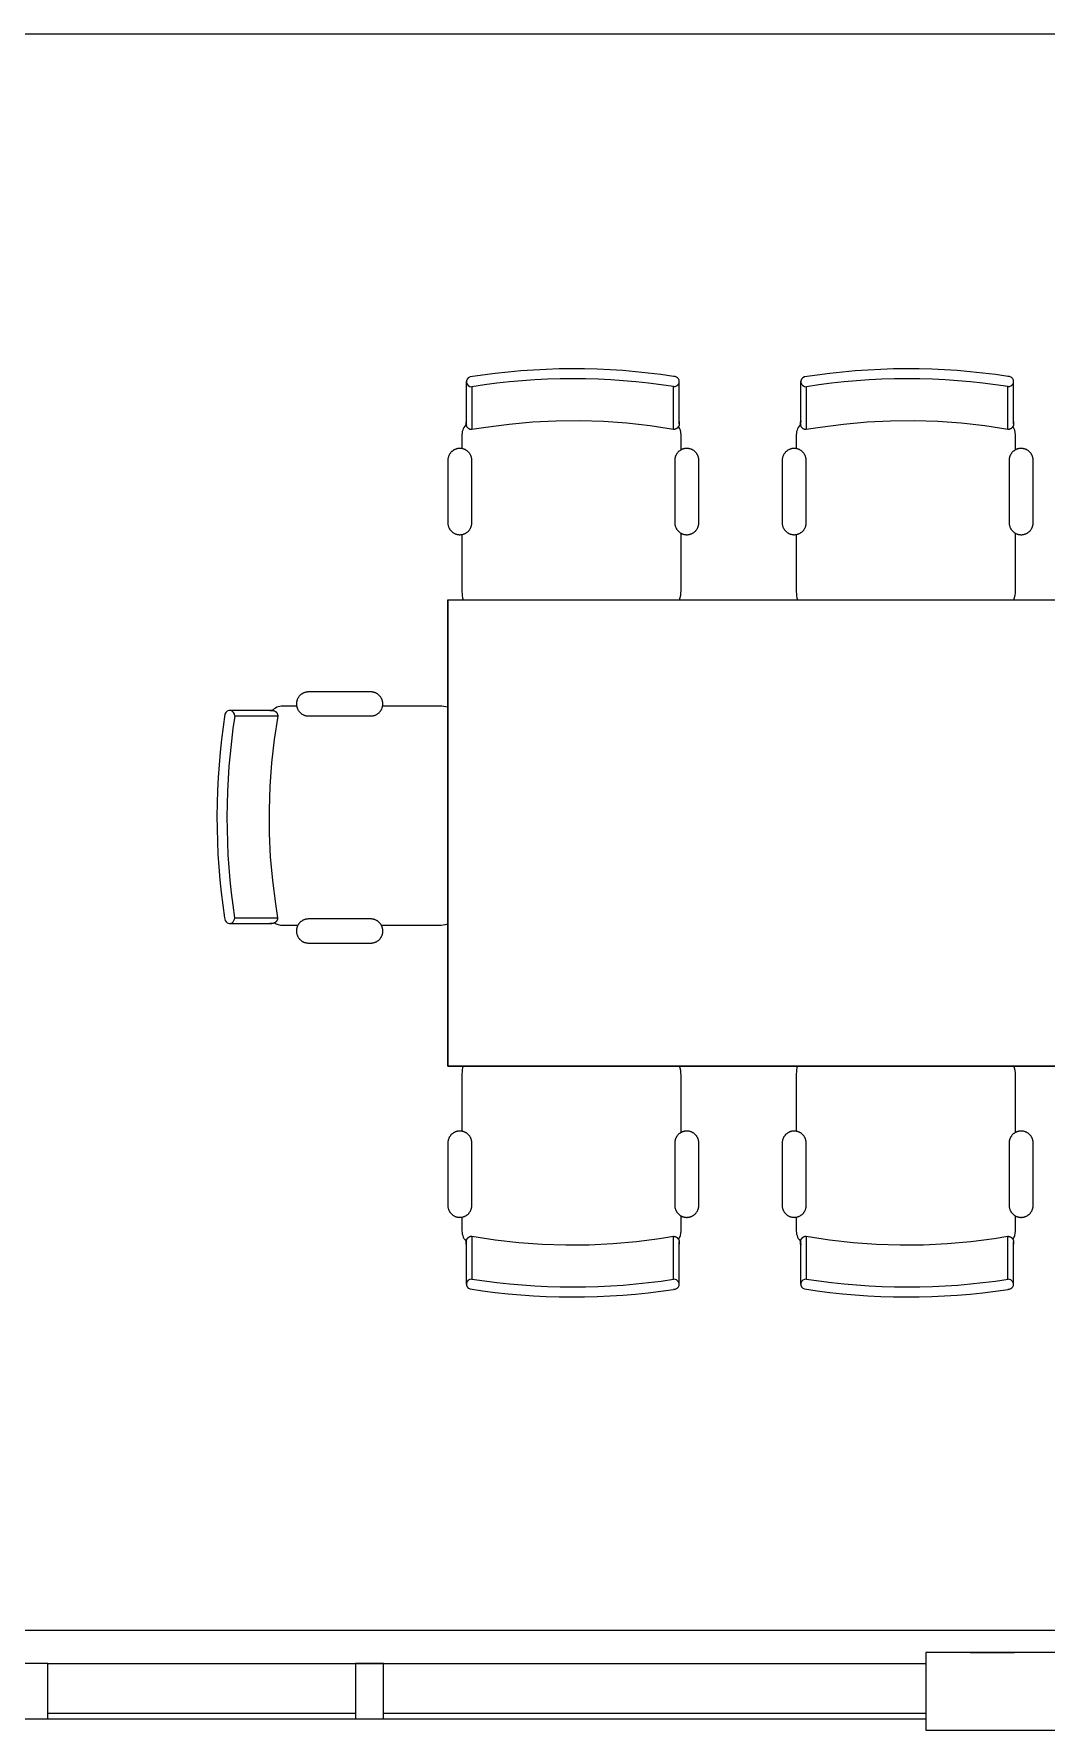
# Model space of a CAD drawing. Header units: inches. Extents: x 1 to 4333, y -575 to 1753.
# Drawn here: x 2979.7 to 3070.9, y 257.5 to 410.3 of the extents above; entities that cross this region are included whole.
import ezdxf

# ---------------------------------------------------------------- set-up
doc = ezdxf.new("R2010")
doc.units = ezdxf.units.IN
doc.header["$MEASUREMENT"] = 0
for name, color, linetype, lineweight in [('820 1st St NE_04_Clean_dwg', 8, 'Continuous', 9), ('I-FURN', 30, 'Continuous', 9), ('I-WALL', 2, 'Continuous', 13), ('IRF-WALL-FULL-HT', 250, 'Continuous', 9), ('IRF-WINDOW', 250, 'Continuous', 9)]:
    doc.layers.add(name, color=color, linetype=linetype, lineweight=lineweight)

# ---------------------------------------------------------------- blocks, each defined once
blk = doc.blocks.new('Conf Table - Rect - Seats 8 - 7 x 3-6 - 3D - Typical-2694989-New Construction - Tel_Data_Elec Plan')
at = {"layer": 'I-FURN'}
for p, q in [((-39.82, 40.18), (-39.82, 36.32)), ((-21.65, 36.33), (-21.65, 40.2)), ((-9.7, 40.18), (-9.7, 36.32)), ((8.47, 36.33), (8.47, 40.2)), ((-40.72, 35.86), (-40.72, 34.6)), ((-20.98, 34.49), (-20.98, 35.86)), ((-10.6, 35.86), (-10.6, 34.6)), ((9.14, 34.49), (9.14, 35.86)), ((-41.99, 33.54), (-41.99, 27.93)), ((-39.83, 27.93), (-39.83, 33.54)), ((-21.55, 33.54), (-21.55, 27.93)), ((-19.38, 27.93), (-19.38, 33.54)), ((-11.87, 33.54), (-11.87, 27.93)), ((-9.71, 27.93), (-9.71, 33.54)), ((8.57, 33.54), (8.57, 27.93)), ((10.74, 27.93), (10.74, 33.54)), ((-40.72, 26.87), (-40.72, 21.7)), ((-20.98, 21.81), (-20.98, 26.99)), ((-10.6, 26.87), (-10.6, 21.7)), ((9.14, 21.81), (9.14, 26.99)), ((-42, 21), (42, 21)), ((-42, -21), (-42, 21)), ((-42, 21), (42, 21)), ((-42, 21), (-42, -21)), ((-48.93, 12.69), (-54.54, 12.69)), ((-55.6, 11.42), (-56.86, 11.42)), ((-42.7, 11.42), (-47.87, 11.42)), ((-57.32, 10.52), (-61.18, 10.52)), ((-54.54, 10.53), (-48.93, 10.53)), ((-61.19, -7.65), (-57.33, -7.65)), ((-56.86, -8.32), (-55.49, -8.32)), ((-48.93, -7.75), (-54.54, -7.75)), ((-47.99, -8.32), (-42.81, -8.32)), ((-54.54, -9.92), (-48.93, -9.92)), ((42, -21), (-42, -21)), ((-42, -21), (42, -21)), ((-40.72, -21.7), (-40.72, -26.87)), ((-20.98, -26.99), (-20.98, -21.81)), ((-10.6, -21.7), (-10.6, -26.87)), ((9.14, -26.99), (9.14, -21.81)), ((-41.99, -27.93), (-41.99, -33.54)), ((-39.83, -33.54), (-39.83, -27.93)), ((-21.55, -27.93), (-21.55, -33.54)), ((-19.38, -33.54), (-19.38, -27.93)), ((-11.87, -27.93), (-11.87, -33.54)), ((-9.71, -33.54), (-9.71, -27.93)), ((8.57, -27.93), (8.57, -33.54)), ((10.74, -33.54), (10.74, -27.93)), ((-40.72, -34.6), (-40.72, -35.86)), ((-20.98, -35.86), (-20.98, -34.49)), ((-10.6, -34.6), (-10.6, -35.86)), ((9.14, -35.86), (9.14, -34.49)), ((-39.82, -36.32), (-39.82, -40.18)), ((-21.65, -40.2), (-21.65, -36.33)), ((-9.7, -36.32), (-9.7, -40.18)), ((8.47, -40.2), (8.47, -36.33))]:
    blk.add_line(p, q, dxfattribs=at)
at = {"layer": 'I-FURN', "flags": 128}
for points in [[(-40.33, 40.64), (-40.33, 40), (-40.33, 39.42), (-40.33, 38.9), (-40.33, 38.43), (-40.33, 38.02), (-40.33, 37.67), (-40.33, 37.38), (-40.33, 37.15), (-40.33, 36.98), (-40.33, 36.88), (-40.33, 36.83), (-40.33, 36.82)], [(-21.14, 36.84), (-21.14, 36.87), (-21.14, 36.96), (-21.14, 37.11), (-21.14, 37.32), (-21.14, 37.6), (-21.14, 37.93), (-21.14, 38.32), (-21.14, 38.77), (-21.14, 39.27), (-21.14, 39.83), (-21.14, 40.45), (-21.14, 40.65)], [(-10.21, 40.64), (-10.21, 40), (-10.21, 39.42), (-10.21, 38.9), (-10.21, 38.43), (-10.21, 38.02), (-10.21, 37.67), (-10.21, 37.38), (-10.21, 37.15), (-10.21, 36.98), (-10.21, 36.88), (-10.21, 36.83), (-10.21, 36.82)], [(8.98, 36.84), (8.98, 36.87), (8.98, 36.96), (8.98, 37.11), (8.98, 37.32), (8.98, 37.6), (8.98, 37.93), (8.98, 38.32), (8.98, 38.77), (8.98, 39.27), (8.98, 39.83), (8.98, 40.45), (8.98, 40.65)], [(-40.33, 36.82), (-40.33, 36.85), (-40.33, 36.94), (-40.33, 37.03)], [(-39.82, 36.32), (-39.84, 36.32), (-39.86, 36.32), (-39.88, 36.32), (-39.9, 36.32), (-39.92, 36.33), (-39.94, 36.33), (-39.96, 36.34), (-39.98, 36.34), (-40, 36.35), (-40.02, 36.36), (-40.04, 36.36), (-40.06, 36.37), (-40.07, 36.38), (-40.09, 36.39), (-40.11, 36.4), (-40.12, 36.42), (-40.14, 36.43), (-40.16, 36.44), (-40.17, 36.46), (-40.19, 36.47), (-40.2, 36.48), (-40.21, 36.5), (-40.23, 36.52), (-40.24, 36.53), (-40.25, 36.55), (-40.26, 36.57), (-40.27, 36.58), (-40.28, 36.6), (-40.29, 36.62), (-40.29, 36.64), (-40.3, 36.66), (-40.31, 36.68), (-40.31, 36.7), (-40.32, 36.72), (-40.32, 36.74), (-40.32, 36.76), (-40.33, 36.78), (-40.33, 36.8), (-40.33, 36.82), (-40.33, 36.82)], [(-21.65, 36.33), (-23.75, 36.65), (-25.86, 36.89), (-27.98, 37.04), (-30.1, 37.1), (-32.22, 37.09), (-34.35, 36.98), (-36.46, 36.79), (-38.57, 36.52), (-39.82, 36.32)], [(-21.14, 36.84), (-21.14, 36.82), (-21.15, 36.8), (-21.15, 36.78), (-21.15, 36.76), (-21.15, 36.74), (-21.16, 36.72), (-21.16, 36.7), (-21.17, 36.68), (-21.18, 36.66), (-21.18, 36.64), (-21.19, 36.62), (-21.2, 36.61), (-21.21, 36.59), (-21.22, 36.57), (-21.23, 36.55), (-21.24, 36.54), (-21.26, 36.52), (-21.27, 36.51), (-21.28, 36.49), (-21.3, 36.48), (-21.31, 36.46), (-21.33, 36.45), (-21.34, 36.44), (-21.36, 36.43), (-21.38, 36.41), (-21.39, 36.4), (-21.41, 36.39), (-21.43, 36.38), (-21.45, 36.38), (-21.47, 36.37), (-21.49, 36.36), (-21.51, 36.35), (-21.53, 36.35), (-21.54, 36.34), (-21.56, 36.34), (-21.58, 36.34), (-21.6, 36.34), (-21.63, 36.33), (-21.65, 36.33), (-21.65, 36.33)], [(-21.14, 37.04), (-21.14, 36.92), (-21.14, 36.85), (-21.14, 36.84)], [(-10.21, 36.82), (-10.21, 36.85), (-10.21, 36.94), (-10.21, 37.03)], [(-9.7, 36.32), (-9.72, 36.32), (-9.74, 36.32), (-9.76, 36.32), (-9.78, 36.32), (-9.8, 36.33), (-9.82, 36.33), (-9.84, 36.34), (-9.86, 36.34), (-9.88, 36.35), (-9.9, 36.36), (-9.92, 36.36), (-9.93, 36.37), (-9.95, 36.38), (-9.97, 36.39), (-9.99, 36.4), (-10, 36.42), (-10.02, 36.43), (-10.03, 36.44), (-10.05, 36.46), (-10.06, 36.47), (-10.08, 36.48), (-10.09, 36.5), (-10.1, 36.52), (-10.12, 36.53), (-10.13, 36.55), (-10.14, 36.57), (-10.15, 36.58), (-10.16, 36.6), (-10.16, 36.62), (-10.17, 36.64), (-10.18, 36.66), (-10.19, 36.68), (-10.19, 36.7), (-10.2, 36.72), (-10.2, 36.74), (-10.2, 36.76), (-10.2, 36.78), (-10.21, 36.8), (-10.21, 36.82), (-10.21, 36.82)], [(8.47, 36.33), (6.37, 36.65), (4.26, 36.89), (2.14, 37.04), (0.02, 37.1), (-2.1, 37.09), (-4.22, 36.98), (-6.34, 36.79), (-8.45, 36.52), (-9.7, 36.32)], [(8.98, 36.84), (8.98, 36.82), (8.98, 36.8), (8.97, 36.78), (8.97, 36.76), (8.97, 36.74), (8.96, 36.72), (8.96, 36.7), (8.95, 36.68), (8.95, 36.66), (8.94, 36.64), (8.93, 36.62), (8.92, 36.61), (8.91, 36.59), (8.9, 36.57), (8.89, 36.55), (8.88, 36.54), (8.87, 36.52), (8.85, 36.51), (8.84, 36.49), (8.82, 36.48), (8.81, 36.46), (8.79, 36.45), (8.78, 36.44), (8.76, 36.43), (8.75, 36.41), (8.73, 36.4), (8.71, 36.39), (8.69, 36.38), (8.67, 36.38), (8.65, 36.37), (8.64, 36.36), (8.62, 36.35), (8.6, 36.35), (8.58, 36.34), (8.56, 36.34), (8.54, 36.34), (8.52, 36.34), (8.5, 36.33), (8.48, 36.33), (8.47, 36.33)], [(8.98, 37.04), (8.98, 36.92), (8.98, 36.85), (8.98, 36.84)], [(-39.83, 33.54), (-39.83, 33.59), (-39.83, 33.63), (-39.84, 33.67), (-39.84, 33.72), (-39.85, 33.76), (-39.86, 33.8), (-39.87, 33.84), (-39.88, 33.88), (-39.9, 33.92), (-39.91, 33.96), (-39.93, 34), (-39.95, 34.04), (-39.97, 34.08), (-39.99, 34.12), (-40.02, 34.15), (-40.04, 34.19), (-40.07, 34.22), (-40.1, 34.26), (-40.13, 34.29), (-40.16, 34.32), (-40.19, 34.35), (-40.22, 34.38), (-40.25, 34.4), (-40.29, 34.43), (-40.32, 34.45), (-40.36, 34.48), (-40.4, 34.5), (-40.44, 34.52), (-40.48, 34.54), (-40.52, 34.55), (-40.56, 34.57), (-40.6, 34.58), (-40.64, 34.59), (-40.68, 34.6), (-40.73, 34.61), (-40.77, 34.62), (-40.81, 34.62), (-40.85, 34.62), (-40.9, 34.63), (-40.94, 34.62), (-40.98, 34.62), (-41.03, 34.62), (-41.07, 34.61), (-41.11, 34.61), (-41.16, 34.6), (-41.2, 34.59), (-41.24, 34.57), (-41.28, 34.56), (-41.32, 34.54), (-41.36, 34.53), (-41.4, 34.51), (-41.44, 34.49), (-41.47, 34.47), (-41.51, 34.44), (-41.55, 34.42), (-41.58, 34.39), (-41.61, 34.36), (-41.65, 34.34), (-41.68, 34.31), (-41.71, 34.27), (-41.74, 34.24), (-41.76, 34.21), (-41.79, 34.17), (-41.81, 34.14), (-41.84, 34.1), (-41.86, 34.06), (-41.88, 34.03), (-41.9, 33.99), (-41.91, 33.95), (-41.93, 33.91), (-41.94, 33.86), (-41.95, 33.82), (-41.97, 33.78), (-41.97, 33.74), (-41.98, 33.7), (-41.99, 33.65), (-41.99, 33.61), (-41.99, 33.57), (-41.99, 33.54)], [(-19.38, 33.54), (-19.38, 33.59), (-19.38, 33.63), (-19.39, 33.67), (-19.39, 33.72), (-19.4, 33.76), (-19.41, 33.8), (-19.42, 33.84), (-19.43, 33.88), (-19.45, 33.93), (-19.47, 33.97), (-19.48, 34), (-19.5, 34.04), (-19.52, 34.08), (-19.55, 34.12), (-19.57, 34.16), (-19.59, 34.19), (-19.62, 34.22), (-19.65, 34.26), (-19.68, 34.29), (-19.71, 34.32), (-19.74, 34.35), (-19.77, 34.38), (-19.81, 34.41), (-19.84, 34.43), (-19.88, 34.46), (-19.92, 34.48), (-19.95, 34.5), (-19.99, 34.52), (-20.03, 34.54), (-20.07, 34.55), (-20.11, 34.57), (-20.15, 34.58), (-20.19, 34.59), (-20.24, 34.6), (-20.28, 34.61), (-20.32, 34.62), (-20.37, 34.62), (-20.41, 34.63), (-20.45, 34.63), (-20.5, 34.63), (-20.54, 34.62), (-20.58, 34.62), (-20.63, 34.62), (-20.67, 34.61), (-20.71, 34.6), (-20.75, 34.59), (-20.79, 34.58), (-20.83, 34.56), (-20.88, 34.55), (-20.92, 34.53), (-20.95, 34.51), (-20.99, 34.49), (-21.03, 34.47), (-21.07, 34.44), (-21.1, 34.42), (-21.14, 34.39), (-21.17, 34.37), (-21.2, 34.34), (-21.23, 34.31), (-21.26, 34.28), (-21.29, 34.24), (-21.32, 34.21), (-21.35, 34.17), (-21.37, 34.14), (-21.39, 34.1), (-21.41, 34.06), (-21.43, 34.03), (-21.45, 33.99), (-21.47, 33.95), (-21.49, 33.91), (-21.5, 33.87), (-21.51, 33.82), (-21.52, 33.78), (-21.53, 33.74), (-21.54, 33.7), (-21.54, 33.65), (-21.55, 33.61), (-21.55, 33.57), (-21.55, 33.54)], [(-9.71, 33.54), (-9.71, 33.59), (-9.71, 33.63), (-9.71, 33.67), (-9.72, 33.72), (-9.73, 33.76), (-9.74, 33.8), (-9.75, 33.84), (-9.76, 33.88), (-9.77, 33.92), (-9.79, 33.96), (-9.81, 34), (-9.83, 34.04), (-9.85, 34.08), (-9.87, 34.12), (-9.89, 34.15), (-9.92, 34.19), (-9.95, 34.22), (-9.97, 34.26), (-10, 34.29), (-10.03, 34.32), (-10.07, 34.35), (-10.1, 34.38), (-10.13, 34.4), (-10.17, 34.43), (-10.2, 34.45), (-10.24, 34.48), (-10.28, 34.5), (-10.32, 34.52), (-10.36, 34.54), (-10.4, 34.55), (-10.44, 34.57), (-10.48, 34.58), (-10.52, 34.59), (-10.56, 34.6), (-10.6, 34.61), (-10.65, 34.62), (-10.69, 34.62), (-10.73, 34.62), (-10.78, 34.63), (-10.82, 34.62), (-10.86, 34.62), (-10.91, 34.62), (-10.95, 34.61), (-10.99, 34.61), (-11.03, 34.6), (-11.08, 34.59), (-11.12, 34.57), (-11.16, 34.56), (-11.2, 34.54), (-11.24, 34.53), (-11.28, 34.51), (-11.31, 34.49), (-11.35, 34.47), (-11.39, 34.44), (-11.42, 34.42), (-11.46, 34.39), (-11.49, 34.36), (-11.52, 34.34), (-11.56, 34.31), (-11.59, 34.27), (-11.61, 34.24), (-11.64, 34.21), (-11.67, 34.17), (-11.69, 34.14), (-11.71, 34.1), (-11.74, 34.06), (-11.76, 34.03), (-11.77, 33.99), (-11.79, 33.95), (-11.81, 33.91), (-11.82, 33.86), (-11.83, 33.82), (-11.84, 33.78), (-11.85, 33.74), (-11.86, 33.7), (-11.86, 33.65), (-11.87, 33.61), (-11.87, 33.57), (-11.87, 33.54)], [(10.74, 33.54), (10.74, 33.59), (10.74, 33.63), (10.73, 33.67), (10.73, 33.72), (10.72, 33.76), (10.71, 33.8), (10.7, 33.84), (10.69, 33.88), (10.67, 33.93), (10.66, 33.97), (10.64, 34), (10.62, 34.04), (10.6, 34.08), (10.58, 34.12), (10.55, 34.16), (10.53, 34.19), (10.5, 34.22), (10.47, 34.26), (10.44, 34.29), (10.41, 34.32), (10.38, 34.35), (10.35, 34.38), (10.31, 34.41), (10.28, 34.43), (10.24, 34.46), (10.21, 34.48), (10.17, 34.5), (10.13, 34.52), (10.09, 34.54), (10.05, 34.55), (10.01, 34.57), (9.97, 34.58), (9.93, 34.59), (9.88, 34.6), (9.84, 34.61), (9.8, 34.62), (9.76, 34.62), (9.71, 34.63), (9.67, 34.63), (9.63, 34.63), (9.58, 34.62), (9.54, 34.62), (9.5, 34.62), (9.45, 34.61), (9.41, 34.6), (9.37, 34.59), (9.33, 34.58), (9.29, 34.56), (9.25, 34.55), (9.21, 34.53), (9.17, 34.51), (9.13, 34.49), (9.09, 34.47), (9.06, 34.44), (9.02, 34.42), (8.99, 34.39), (8.95, 34.37), (8.92, 34.34), (8.89, 34.31), (8.86, 34.28), (8.83, 34.24), (8.8, 34.21), (8.78, 34.17), (8.75, 34.14), (8.73, 34.1), (8.71, 34.06), (8.69, 34.03), (8.67, 33.99), (8.65, 33.95), (8.64, 33.91), (8.62, 33.87), (8.61, 33.82), (8.6, 33.78), (8.59, 33.74), (8.58, 33.7), (8.58, 33.65), (8.58, 33.61), (8.57, 33.57), (8.57, 33.54)], [(-41.99, 27.93), (-41.99, 27.89), (-41.99, 27.85), (-41.98, 27.81), (-41.98, 27.76), (-41.97, 27.72), (-41.96, 27.68), (-41.95, 27.64), (-41.94, 27.59), (-41.92, 27.55), (-41.91, 27.51), (-41.89, 27.47), (-41.87, 27.44), (-41.85, 27.4), (-41.83, 27.36), (-41.8, 27.32), (-41.78, 27.29), (-41.75, 27.25), (-41.72, 27.22), (-41.69, 27.19), (-41.66, 27.16), (-41.63, 27.13), (-41.6, 27.1), (-41.56, 27.07), (-41.53, 27.05), (-41.49, 27.02), (-41.46, 27), (-41.42, 26.98), (-41.38, 26.96), (-41.34, 26.94), (-41.3, 26.93), (-41.26, 26.91), (-41.22, 26.9), (-41.18, 26.89), (-41.14, 26.88), (-41.09, 26.87), (-41.05, 26.86), (-41.01, 26.86), (-40.96, 26.85), (-40.92, 26.85), (-40.88, 26.85), (-40.83, 26.86), (-40.79, 26.86), (-40.75, 26.86), (-40.71, 26.87), (-40.66, 26.88), (-40.62, 26.89), (-40.58, 26.9), (-40.54, 26.92), (-40.5, 26.93), (-40.46, 26.95), (-40.42, 26.97), (-40.38, 26.99), (-40.34, 27.01), (-40.31, 27.04), (-40.27, 27.06), (-40.24, 27.09), (-40.2, 27.11), (-40.17, 27.14), (-40.14, 27.17), (-40.11, 27.2), (-40.08, 27.24), (-40.06, 27.27), (-40.03, 27.3), (-40.01, 27.34), (-39.98, 27.38), (-39.96, 27.41), (-39.94, 27.45), (-39.92, 27.49), (-39.91, 27.53), (-39.89, 27.57), (-39.88, 27.61), (-39.86, 27.65), (-39.85, 27.7), (-39.85, 27.74), (-39.84, 27.78), (-39.83, 27.83), (-39.83, 27.87), (-39.83, 27.91), (-39.83, 27.93)], [(-21.55, 27.93), (-21.55, 27.89), (-21.54, 27.85), (-21.54, 27.81), (-21.53, 27.76), (-21.53, 27.72), (-21.52, 27.68), (-21.51, 27.64), (-21.49, 27.59), (-21.48, 27.55), (-21.46, 27.51), (-21.44, 27.47), (-21.43, 27.43), (-21.4, 27.4), (-21.38, 27.36), (-21.36, 27.32), (-21.33, 27.29), (-21.31, 27.25), (-21.28, 27.22), (-21.25, 27.19), (-21.22, 27.16), (-21.19, 27.13), (-21.15, 27.1), (-21.12, 27.07), (-21.09, 27.05), (-21.05, 27.02), (-21.01, 27), (-20.97, 26.98), (-20.94, 26.96), (-20.9, 26.94), (-20.86, 26.92), (-20.82, 26.91), (-20.77, 26.9), (-20.73, 26.88), (-20.69, 26.87), (-20.65, 26.87), (-20.61, 26.86), (-20.56, 26.86), (-20.52, 26.85), (-20.48, 26.85), (-20.43, 26.85), (-20.39, 26.85), (-20.35, 26.86), (-20.3, 26.86), (-20.26, 26.87), (-20.22, 26.88), (-20.18, 26.89), (-20.13, 26.9), (-20.09, 26.92), (-20.05, 26.93), (-20.01, 26.95), (-19.97, 26.97), (-19.94, 26.99), (-19.9, 27.01), (-19.86, 27.03), (-19.83, 27.06), (-19.79, 27.08), (-19.76, 27.11), (-19.73, 27.14), (-19.69, 27.17), (-19.66, 27.2), (-19.64, 27.24), (-19.61, 27.27), (-19.58, 27.3), (-19.56, 27.34), (-19.53, 27.38), (-19.51, 27.41), (-19.49, 27.45), (-19.47, 27.49), (-19.46, 27.53), (-19.44, 27.57), (-19.43, 27.61), (-19.42, 27.65), (-19.41, 27.7), (-19.4, 27.74), (-19.39, 27.78), (-19.39, 27.82), (-19.38, 27.87), (-19.38, 27.91), (-19.38, 27.93)], [(-11.87, 27.93), (-11.87, 27.89), (-11.87, 27.85), (-11.86, 27.81), (-11.86, 27.76), (-11.85, 27.72), (-11.84, 27.68), (-11.83, 27.64), (-11.81, 27.59), (-11.8, 27.55), (-11.78, 27.51), (-11.77, 27.47), (-11.75, 27.44), (-11.73, 27.4), (-11.7, 27.36), (-11.68, 27.32), (-11.66, 27.29), (-11.63, 27.25), (-11.6, 27.22), (-11.57, 27.19), (-11.54, 27.16), (-11.51, 27.13), (-11.48, 27.1), (-11.44, 27.07), (-11.41, 27.05), (-11.37, 27.02), (-11.34, 27), (-11.3, 26.98), (-11.26, 26.96), (-11.22, 26.94), (-11.18, 26.93), (-11.14, 26.91), (-11.1, 26.9), (-11.06, 26.89), (-11.01, 26.88), (-10.97, 26.87), (-10.93, 26.86), (-10.89, 26.86), (-10.84, 26.85), (-10.8, 26.85), (-10.76, 26.85), (-10.71, 26.86), (-10.67, 26.86), (-10.63, 26.86), (-10.58, 26.87), (-10.54, 26.88), (-10.5, 26.89), (-10.46, 26.9), (-10.42, 26.92), (-10.38, 26.93), (-10.34, 26.95), (-10.3, 26.97), (-10.26, 26.99), (-10.22, 27.01), (-10.19, 27.04), (-10.15, 27.06), (-10.12, 27.09), (-10.08, 27.11), (-10.05, 27.14), (-10.02, 27.17), (-9.99, 27.2), (-9.96, 27.24), (-9.93, 27.27), (-9.91, 27.3), (-9.88, 27.34), (-9.86, 27.38), (-9.84, 27.41), (-9.82, 27.45), (-9.8, 27.49), (-9.78, 27.53), (-9.77, 27.57), (-9.75, 27.61), (-9.74, 27.65), (-9.73, 27.7), (-9.72, 27.74), (-9.72, 27.78), (-9.71, 27.83), (-9.71, 27.87), (-9.71, 27.91), (-9.71, 27.93)], [(8.57, 27.93), (8.57, 27.89), (8.58, 27.85), (8.58, 27.81), (8.59, 27.76), (8.6, 27.72), (8.61, 27.68), (8.62, 27.64), (8.63, 27.59), (8.64, 27.55), (8.66, 27.51), (8.68, 27.47), (8.7, 27.43), (8.72, 27.4), (8.74, 27.36), (8.76, 27.32), (8.79, 27.29), (8.82, 27.25), (8.84, 27.22), (8.87, 27.19), (8.9, 27.16), (8.93, 27.13), (8.97, 27.1), (9, 27.07), (9.04, 27.05), (9.07, 27.02), (9.11, 27), (9.15, 26.98), (9.19, 26.96), (9.23, 26.94), (9.27, 26.92), (9.31, 26.91), (9.35, 26.9), (9.39, 26.88), (9.43, 26.87), (9.47, 26.87), (9.52, 26.86), (9.56, 26.86), (9.6, 26.85), (9.65, 26.85), (9.69, 26.85), (9.73, 26.85), (9.78, 26.86), (9.82, 26.86), (9.86, 26.87), (9.9, 26.88), (9.95, 26.89), (9.99, 26.9), (10.03, 26.92), (10.07, 26.93), (10.11, 26.95), (10.15, 26.97), (10.19, 26.99), (10.22, 27.01), (10.26, 27.03), (10.3, 27.06), (10.33, 27.08), (10.36, 27.11), (10.4, 27.14), (10.43, 27.17), (10.46, 27.2), (10.49, 27.24), (10.51, 27.27), (10.54, 27.3), (10.56, 27.34), (10.59, 27.38), (10.61, 27.41), (10.63, 27.45), (10.65, 27.49), (10.66, 27.53), (10.68, 27.57), (10.69, 27.61), (10.71, 27.65), (10.72, 27.7), (10.72, 27.74), (10.73, 27.78), (10.74, 27.82), (10.74, 27.87), (10.74, 27.91), (10.74, 27.93)], [(-54.54, 12.69), (-54.58, 12.69), (-54.63, 12.69), (-54.67, 12.68), (-54.71, 12.68), (-54.76, 12.67), (-54.8, 12.66), (-54.84, 12.65), (-54.88, 12.64), (-54.92, 12.62), (-54.96, 12.61), (-55, 12.59), (-55.04, 12.57), (-55.08, 12.55), (-55.12, 12.53), (-55.15, 12.5), (-55.19, 12.48), (-55.22, 12.45), (-55.26, 12.42), (-55.29, 12.39), (-55.32, 12.36), (-55.35, 12.33), (-55.38, 12.3), (-55.4, 12.26), (-55.43, 12.23), (-55.45, 12.19), (-55.47, 12.16), (-55.5, 12.12), (-55.52, 12.08), (-55.53, 12.04), (-55.55, 12), (-55.57, 11.96), (-55.58, 11.92), (-55.59, 11.88), (-55.6, 11.84), (-55.61, 11.79), (-55.61, 11.75), (-55.62, 11.71), (-55.62, 11.66), (-55.62, 11.62), (-55.62, 11.58), (-55.62, 11.53), (-55.62, 11.49), (-55.61, 11.45), (-55.6, 11.41), (-55.6, 11.36), (-55.58, 11.32), (-55.57, 11.28), (-55.56, 11.24), (-55.54, 11.2), (-55.53, 11.16), (-55.51, 11.12), (-55.49, 11.08), (-55.46, 11.04), (-55.44, 11.01), (-55.42, 10.97), (-55.39, 10.94), (-55.36, 10.9), (-55.33, 10.87), (-55.3, 10.84), (-55.27, 10.81), (-55.24, 10.78), (-55.21, 10.76), (-55.17, 10.73), (-55.14, 10.7), (-55.1, 10.68), (-55.06, 10.66), (-55.02, 10.64), (-54.98, 10.62), (-54.94, 10.6), (-54.9, 10.59), (-54.86, 10.58), (-54.82, 10.56), (-54.78, 10.55), (-54.74, 10.54), (-54.69, 10.54), (-54.65, 10.53), (-54.61, 10.53), (-54.56, 10.53), (-54.54, 10.53)], [(-48.93, 10.53), (-48.89, 10.53), (-48.85, 10.53), (-48.8, 10.53), (-48.76, 10.54), (-48.72, 10.55), (-48.68, 10.56), (-48.63, 10.57), (-48.59, 10.58), (-48.55, 10.6), (-48.51, 10.61), (-48.47, 10.63), (-48.43, 10.65), (-48.4, 10.67), (-48.36, 10.69), (-48.32, 10.72), (-48.29, 10.74), (-48.25, 10.77), (-48.22, 10.8), (-48.19, 10.82), (-48.16, 10.86), (-48.13, 10.89), (-48.1, 10.92), (-48.07, 10.95), (-48.05, 10.99), (-48.02, 11.02), (-48, 11.06), (-47.98, 11.1), (-47.96, 11.14), (-47.94, 11.18), (-47.92, 11.22), (-47.91, 11.26), (-47.9, 11.3), (-47.89, 11.34), (-47.88, 11.38), (-47.87, 11.43), (-47.86, 11.47), (-47.86, 11.51), (-47.85, 11.55), (-47.85, 11.6), (-47.85, 11.64), (-47.85, 11.68), (-47.86, 11.73), (-47.86, 11.77), (-47.87, 11.81), (-47.88, 11.85), (-47.89, 11.9), (-47.9, 11.94), (-47.92, 11.98), (-47.93, 12.02), (-47.95, 12.06), (-47.97, 12.1), (-47.99, 12.14), (-48.01, 12.17), (-48.03, 12.21), (-48.06, 12.25), (-48.08, 12.28), (-48.11, 12.31), (-48.14, 12.35), (-48.17, 12.38), (-48.2, 12.41), (-48.23, 12.44), (-48.27, 12.46), (-48.3, 12.49), (-48.34, 12.51), (-48.38, 12.54), (-48.41, 12.56), (-48.45, 12.58), (-48.49, 12.6), (-48.53, 12.61), (-48.57, 12.63), (-48.61, 12.64), (-48.65, 12.65), (-48.7, 12.66), (-48.74, 12.67), (-48.78, 12.68), (-48.82, 12.69), (-48.87, 12.69), (-48.91, 12.69), (-48.93, 12.69)], [(-57.82, 11.03), (-57.85, 11.03), (-57.94, 11.03), (-58.09, 11.03), (-58.31, 11.03), (-58.58, 11.03), (-58.91, 11.03), (-59.3, 11.03), (-59.75, 11.03), (-60.25, 11.03), (-60.82, 11.03), (-61.43, 11.03), (-61.64, 11.03)], [(-58.02, 11.03), (-57.9, 11.03), (-57.83, 11.03), (-57.82, 11.03)], [(-57.82, 11.03), (-57.8, 11.03), (-57.78, 11.03), (-57.76, 11.02), (-57.74, 11.02), (-57.72, 11.02), (-57.7, 11.01), (-57.68, 11.01), (-57.66, 11), (-57.64, 11), (-57.62, 10.99), (-57.61, 10.98), (-57.59, 10.97), (-57.57, 10.96), (-57.55, 10.95), (-57.54, 10.94), (-57.52, 10.93), (-57.5, 10.92), (-57.49, 10.9), (-57.47, 10.89), (-57.46, 10.87), (-57.44, 10.86), (-57.43, 10.84), (-57.42, 10.83), (-57.41, 10.81), (-57.4, 10.8), (-57.38, 10.78), (-57.37, 10.76), (-57.37, 10.74), (-57.36, 10.72), (-57.35, 10.7), (-57.34, 10.69), (-57.34, 10.67), (-57.33, 10.65), (-57.33, 10.63), (-57.32, 10.61), (-57.32, 10.59), (-57.32, 10.57), (-57.32, 10.55), (-57.31, 10.53), (-57.31, 10.52)], [(-57.31, 10.52), (-57.64, 8.42), (-57.88, 6.31), (-58.03, 4.19), (-58.1, 2.07), (-58.09, -0.05), (-57.99, -2.17), (-57.8, -4.29), (-57.53, -6.39), (-57.33, -7.65)], [(-61.65, -8.16), (-61.02, -8.16), (-60.44, -8.16), (-59.91, -8.16), (-59.45, -8.16), (-59.04, -8.16), (-58.69, -8.16), (-58.4, -8.16), (-58.17, -8.16), (-58, -8.16), (-57.89, -8.16), (-57.84, -8.16), (-57.84, -8.16)], [(-57.84, -8.16), (-57.87, -8.16), (-57.96, -8.16), (-58.04, -8.16)], [(-57.33, -7.65), (-57.33, -7.67), (-57.33, -7.69), (-57.34, -7.71), (-57.34, -7.73), (-57.34, -7.75), (-57.35, -7.77), (-57.35, -7.79), (-57.36, -7.81), (-57.36, -7.83), (-57.37, -7.85), (-57.38, -7.87), (-57.39, -7.88), (-57.4, -7.9), (-57.41, -7.92), (-57.42, -7.94), (-57.43, -7.95), (-57.44, -7.97), (-57.46, -7.98), (-57.47, -8), (-57.49, -8.01), (-57.5, -8.03), (-57.52, -8.04), (-57.53, -8.05), (-57.55, -8.06), (-57.56, -8.08), (-57.58, -8.09), (-57.6, -8.1), (-57.62, -8.11), (-57.64, -8.11), (-57.66, -8.12), (-57.67, -8.13), (-57.69, -8.14), (-57.71, -8.14), (-57.73, -8.15), (-57.75, -8.15), (-57.77, -8.15), (-57.79, -8.15), (-57.81, -8.16), (-57.83, -8.16), (-57.84, -8.16)], [(-54.54, -7.75), (-54.58, -7.75), (-54.63, -7.76), (-54.67, -7.76), (-54.71, -7.77), (-54.76, -7.77), (-54.8, -7.78), (-54.84, -7.79), (-54.88, -7.81), (-54.92, -7.82), (-54.96, -7.84), (-55, -7.86), (-55.04, -7.87), (-55.08, -7.9), (-55.12, -7.92), (-55.15, -7.94), (-55.19, -7.97), (-55.22, -7.99), (-55.26, -8.02), (-55.29, -8.05), (-55.32, -8.08), (-55.35, -8.11), (-55.38, -8.15), (-55.4, -8.18), (-55.43, -8.21), (-55.45, -8.25), (-55.48, -8.29), (-55.5, -8.33), (-55.52, -8.36), (-55.54, -8.4), (-55.55, -8.44), (-55.57, -8.48), (-55.58, -8.53), (-55.59, -8.57), (-55.6, -8.61), (-55.61, -8.65), (-55.62, -8.7), (-55.62, -8.74), (-55.62, -8.78), (-55.63, -8.82), (-55.63, -8.87), (-55.62, -8.91), (-55.62, -8.95), (-55.61, -9), (-55.61, -9.04), (-55.6, -9.08), (-55.59, -9.12), (-55.57, -9.17), (-55.56, -9.21), (-55.54, -9.25), (-55.53, -9.29), (-55.51, -9.33), (-55.49, -9.36), (-55.47, -9.4), (-55.44, -9.44), (-55.42, -9.47), (-55.39, -9.51), (-55.36, -9.54), (-55.34, -9.57), (-55.31, -9.61), (-55.27, -9.64), (-55.24, -9.66), (-55.21, -9.69), (-55.17, -9.72), (-55.14, -9.74), (-55.1, -9.77), (-55.06, -9.79), (-55.02, -9.81), (-54.99, -9.83), (-54.95, -9.84), (-54.9, -9.86), (-54.86, -9.87), (-54.82, -9.88), (-54.78, -9.89), (-54.74, -9.9), (-54.69, -9.91), (-54.65, -9.91), (-54.61, -9.92), (-54.56, -9.92), (-54.54, -9.92)], [(-48.93, -9.92), (-48.89, -9.92), (-48.85, -9.92), (-48.8, -9.91), (-48.76, -9.91), (-48.72, -9.9), (-48.68, -9.89), (-48.63, -9.88), (-48.59, -9.87), (-48.55, -9.85), (-48.51, -9.83), (-48.47, -9.82), (-48.43, -9.8), (-48.39, -9.78), (-48.36, -9.75), (-48.32, -9.73), (-48.29, -9.71), (-48.25, -9.68), (-48.22, -9.65), (-48.19, -9.62), (-48.16, -9.59), (-48.13, -9.56), (-48.1, -9.53), (-48.07, -9.49), (-48.05, -9.46), (-48.02, -9.42), (-48, -9.39), (-47.98, -9.35), (-47.96, -9.31), (-47.94, -9.27), (-47.92, -9.23), (-47.91, -9.19), (-47.89, -9.15), (-47.88, -9.11), (-47.87, -9.06), (-47.86, -9.02), (-47.86, -8.98), (-47.85, -8.93), (-47.85, -8.89), (-47.85, -8.85), (-47.85, -8.8), (-47.85, -8.76), (-47.86, -8.72), (-47.86, -8.68), (-47.87, -8.63), (-47.88, -8.59), (-47.89, -8.55), (-47.9, -8.51), (-47.91, -8.47), (-47.93, -8.43), (-47.95, -8.39), (-47.97, -8.35), (-47.99, -8.31), (-48.01, -8.27), (-48.03, -8.23), (-48.06, -8.2), (-48.08, -8.16), (-48.11, -8.13), (-48.14, -8.1), (-48.17, -8.07), (-48.2, -8.04), (-48.23, -8.01), (-48.27, -7.98), (-48.3, -7.96), (-48.34, -7.93), (-48.37, -7.91), (-48.41, -7.89), (-48.45, -7.87), (-48.49, -7.85), (-48.53, -7.83), (-48.57, -7.81), (-48.61, -7.8), (-48.65, -7.79), (-48.7, -7.78), (-48.74, -7.77), (-48.78, -7.76), (-48.82, -7.76), (-48.87, -7.75), (-48.91, -7.75), (-48.93, -7.75)], [(-39.83, -27.93), (-39.83, -27.89), (-39.83, -27.85), (-39.84, -27.81), (-39.84, -27.76), (-39.85, -27.72), (-39.86, -27.68), (-39.87, -27.64), (-39.88, -27.59), (-39.9, -27.55), (-39.91, -27.51), (-39.93, -27.47), (-39.95, -27.44), (-39.97, -27.4), (-39.99, -27.36), (-40.02, -27.32), (-40.04, -27.29), (-40.07, -27.25), (-40.1, -27.22), (-40.13, -27.19), (-40.16, -27.16), (-40.19, -27.13), (-40.22, -27.1), (-40.25, -27.07), (-40.29, -27.05), (-40.32, -27.02), (-40.36, -27), (-40.4, -26.98), (-40.44, -26.96), (-40.48, -26.94), (-40.52, -26.93), (-40.56, -26.91), (-40.6, -26.9), (-40.64, -26.89), (-40.68, -26.88), (-40.73, -26.87), (-40.77, -26.86), (-40.81, -26.86), (-40.85, -26.85), (-40.9, -26.85), (-40.94, -26.85), (-40.98, -26.86), (-41.03, -26.86), (-41.07, -26.86), (-41.11, -26.87), (-41.16, -26.88), (-41.2, -26.89), (-41.24, -26.9), (-41.28, -26.92), (-41.32, -26.93), (-41.36, -26.95), (-41.4, -26.97), (-41.44, -26.99), (-41.47, -27.01), (-41.51, -27.04), (-41.55, -27.06), (-41.58, -27.09), (-41.61, -27.11), (-41.65, -27.14), (-41.68, -27.17), (-41.71, -27.2), (-41.74, -27.24), (-41.76, -27.27), (-41.79, -27.3), (-41.81, -27.34), (-41.84, -27.38), (-41.86, -27.41), (-41.88, -27.45), (-41.9, -27.49), (-41.91, -27.53), (-41.93, -27.57), (-41.94, -27.61), (-41.95, -27.65), (-41.97, -27.7), (-41.97, -27.74), (-41.98, -27.78), (-41.99, -27.83), (-41.99, -27.87), (-41.99, -27.91), (-41.99, -27.93)], [(-19.38, -27.93), (-19.38, -27.89), (-19.38, -27.85), (-19.39, -27.81), (-19.39, -27.76), (-19.4, -27.72), (-19.41, -27.68), (-19.42, -27.64), (-19.43, -27.59), (-19.45, -27.55), (-19.47, -27.51), (-19.48, -27.47), (-19.5, -27.43), (-19.52, -27.4), (-19.55, -27.36), (-19.57, -27.32), (-19.59, -27.29), (-19.62, -27.25), (-19.65, -27.22), (-19.68, -27.19), (-19.71, -27.16), (-19.74, -27.13), (-19.77, -27.1), (-19.81, -27.07), (-19.84, -27.05), (-19.88, -27.02), (-19.92, -27), (-19.95, -26.98), (-19.99, -26.96), (-20.03, -26.94), (-20.07, -26.92), (-20.11, -26.91), (-20.15, -26.9), (-20.19, -26.88), (-20.24, -26.87), (-20.28, -26.87), (-20.32, -26.86), (-20.37, -26.86), (-20.41, -26.85), (-20.45, -26.85), (-20.5, -26.85), (-20.54, -26.85), (-20.58, -26.86), (-20.63, -26.86), (-20.67, -26.87), (-20.71, -26.88), (-20.75, -26.89), (-20.79, -26.9), (-20.83, -26.92), (-20.88, -26.93), (-20.92, -26.95), (-20.95, -26.97), (-20.99, -26.99), (-21.03, -27.01), (-21.07, -27.03), (-21.1, -27.06), (-21.14, -27.08), (-21.17, -27.11), (-21.2, -27.14), (-21.23, -27.17), (-21.26, -27.2), (-21.29, -27.24), (-21.32, -27.27), (-21.35, -27.3), (-21.37, -27.34), (-21.39, -27.38), (-21.41, -27.41), (-21.43, -27.45), (-21.45, -27.49), (-21.47, -27.53), (-21.49, -27.57), (-21.5, -27.61), (-21.51, -27.65), (-21.52, -27.7), (-21.53, -27.74), (-21.54, -27.78), (-21.54, -27.82), (-21.55, -27.87), (-21.55, -27.91), (-21.55, -27.93)], [(-9.71, -27.93), (-9.71, -27.89), (-9.71, -27.85), (-9.71, -27.81), (-9.72, -27.76), (-9.73, -27.72), (-9.74, -27.68), (-9.75, -27.64), (-9.76, -27.59), (-9.77, -27.55), (-9.79, -27.51), (-9.81, -27.47), (-9.83, -27.44), (-9.85, -27.4), (-9.87, -27.36), (-9.89, -27.32), (-9.92, -27.29), (-9.95, -27.25), (-9.97, -27.22), (-10, -27.19), (-10.03, -27.16), (-10.07, -27.13), (-10.1, -27.1), (-10.13, -27.07), (-10.17, -27.05), (-10.2, -27.02), (-10.24, -27), (-10.28, -26.98), (-10.32, -26.96), (-10.36, -26.94), (-10.4, -26.93), (-10.44, -26.91), (-10.48, -26.9), (-10.52, -26.89), (-10.56, -26.88), (-10.6, -26.87), (-10.65, -26.86), (-10.69, -26.86), (-10.73, -26.85), (-10.78, -26.85), (-10.82, -26.85), (-10.86, -26.86), (-10.91, -26.86), (-10.95, -26.86), (-10.99, -26.87), (-11.03, -26.88), (-11.08, -26.89), (-11.12, -26.9), (-11.16, -26.92), (-11.2, -26.93), (-11.24, -26.95), (-11.28, -26.97), (-11.31, -26.99), (-11.35, -27.01), (-11.39, -27.04), (-11.42, -27.06), (-11.46, -27.09), (-11.49, -27.11), (-11.52, -27.14), (-11.56, -27.17), (-11.59, -27.2), (-11.61, -27.24), (-11.64, -27.27), (-11.67, -27.3), (-11.69, -27.34), (-11.71, -27.38), (-11.74, -27.41), (-11.76, -27.45), (-11.77, -27.49), (-11.79, -27.53), (-11.81, -27.57), (-11.82, -27.61), (-11.83, -27.65), (-11.84, -27.7), (-11.85, -27.74), (-11.86, -27.78), (-11.86, -27.83), (-11.87, -27.87), (-11.87, -27.91), (-11.87, -27.93)], [(10.74, -27.93), (10.74, -27.89), (10.74, -27.85), (10.73, -27.81), (10.73, -27.76), (10.72, -27.72), (10.71, -27.68), (10.7, -27.64), (10.69, -27.59), (10.67, -27.55), (10.66, -27.51), (10.64, -27.47), (10.62, -27.43), (10.6, -27.4), (10.58, -27.36), (10.55, -27.32), (10.53, -27.29), (10.5, -27.25), (10.47, -27.22), (10.44, -27.19), (10.41, -27.16), (10.38, -27.13), (10.35, -27.1), (10.31, -27.07), (10.28, -27.05), (10.24, -27.02), (10.21, -27), (10.17, -26.98), (10.13, -26.96), (10.09, -26.94), (10.05, -26.92), (10.01, -26.91), (9.97, -26.9), (9.93, -26.88), (9.88, -26.87), (9.84, -26.87), (9.8, -26.86), (9.76, -26.86), (9.71, -26.85), (9.67, -26.85), (9.63, -26.85), (9.58, -26.85), (9.54, -26.86), (9.5, -26.86), (9.45, -26.87), (9.41, -26.88), (9.37, -26.89), (9.33, -26.9), (9.29, -26.92), (9.25, -26.93), (9.21, -26.95), (9.17, -26.97), (9.13, -26.99), (9.09, -27.01), (9.06, -27.03), (9.02, -27.06), (8.99, -27.08), (8.95, -27.11), (8.92, -27.14), (8.89, -27.17), (8.86, -27.2), (8.83, -27.24), (8.8, -27.27), (8.78, -27.3), (8.75, -27.34), (8.73, -27.38), (8.71, -27.41), (8.69, -27.45), (8.67, -27.49), (8.65, -27.53), (8.64, -27.57), (8.62, -27.61), (8.61, -27.65), (8.6, -27.7), (8.59, -27.74), (8.58, -27.78), (8.58, -27.82), (8.58, -27.87), (8.57, -27.91), (8.57, -27.93)], [(-41.99, -33.54), (-41.99, -33.59), (-41.99, -33.63), (-41.98, -33.67), (-41.98, -33.72), (-41.97, -33.76), (-41.96, -33.8), (-41.95, -33.84), (-41.94, -33.88), (-41.92, -33.92), (-41.91, -33.96), (-41.89, -34), (-41.87, -34.04), (-41.85, -34.08), (-41.83, -34.12), (-41.8, -34.15), (-41.78, -34.19), (-41.75, -34.22), (-41.72, -34.26), (-41.69, -34.29), (-41.66, -34.32), (-41.63, -34.35), (-41.6, -34.38), (-41.56, -34.4), (-41.53, -34.43), (-41.49, -34.45), (-41.46, -34.48), (-41.42, -34.5), (-41.38, -34.52), (-41.34, -34.54), (-41.3, -34.55), (-41.26, -34.57), (-41.22, -34.58), (-41.18, -34.59), (-41.14, -34.6), (-41.09, -34.61), (-41.05, -34.62), (-41.01, -34.62), (-40.96, -34.62), (-40.92, -34.63), (-40.88, -34.62), (-40.83, -34.62), (-40.79, -34.62), (-40.75, -34.61), (-40.71, -34.61), (-40.66, -34.6), (-40.62, -34.59), (-40.58, -34.57), (-40.54, -34.56), (-40.5, -34.54), (-40.46, -34.53), (-40.42, -34.51), (-40.38, -34.49), (-40.34, -34.47), (-40.31, -34.44), (-40.27, -34.42), (-40.24, -34.39), (-40.2, -34.36), (-40.17, -34.34), (-40.14, -34.31), (-40.11, -34.27), (-40.08, -34.24), (-40.06, -34.21), (-40.03, -34.17), (-40.01, -34.14), (-39.98, -34.1), (-39.96, -34.06), (-39.94, -34.03), (-39.92, -33.99), (-39.91, -33.95), (-39.89, -33.91), (-39.88, -33.86), (-39.86, -33.82), (-39.85, -33.78), (-39.85, -33.74), (-39.84, -33.7), (-39.83, -33.65), (-39.83, -33.61), (-39.83, -33.57), (-39.83, -33.54)], [(-21.55, -33.54), (-21.55, -33.59), (-21.54, -33.63), (-21.54, -33.67), (-21.53, -33.72), (-21.53, -33.76), (-21.52, -33.8), (-21.51, -33.84), (-21.49, -33.88), (-21.48, -33.93), (-21.46, -33.97), (-21.44, -34), (-21.43, -34.04), (-21.4, -34.08), (-21.38, -34.12), (-21.36, -34.16), (-21.33, -34.19), (-21.31, -34.22), (-21.28, -34.26), (-21.25, -34.29), (-21.22, -34.32), (-21.19, -34.35), (-21.15, -34.38), (-21.12, -34.41), (-21.09, -34.43), (-21.05, -34.46), (-21.01, -34.48), (-20.97, -34.5), (-20.94, -34.52), (-20.9, -34.54), (-20.86, -34.55), (-20.82, -34.57), (-20.77, -34.58), (-20.73, -34.59), (-20.69, -34.6), (-20.65, -34.61), (-20.61, -34.62), (-20.56, -34.62), (-20.52, -34.63), (-20.48, -34.63), (-20.43, -34.63), (-20.39, -34.62), (-20.35, -34.62), (-20.3, -34.62), (-20.26, -34.61), (-20.22, -34.6), (-20.18, -34.59), (-20.13, -34.58), (-20.09, -34.56), (-20.05, -34.55), (-20.01, -34.53), (-19.97, -34.51), (-19.94, -34.49), (-19.9, -34.47), (-19.86, -34.44), (-19.83, -34.42), (-19.79, -34.39), (-19.76, -34.37), (-19.73, -34.34), (-19.69, -34.31), (-19.66, -34.28), (-19.64, -34.24), (-19.61, -34.21), (-19.58, -34.17), (-19.56, -34.14), (-19.53, -34.1), (-19.51, -34.06), (-19.49, -34.03), (-19.47, -33.99), (-19.46, -33.95), (-19.44, -33.91), (-19.43, -33.87), (-19.42, -33.82), (-19.41, -33.78), (-19.4, -33.74), (-19.39, -33.7), (-19.39, -33.65), (-19.38, -33.61), (-19.38, -33.57), (-19.38, -33.54)], [(-11.87, -33.54), (-11.87, -33.59), (-11.87, -33.63), (-11.86, -33.67), (-11.86, -33.72), (-11.85, -33.76), (-11.84, -33.8), (-11.83, -33.84), (-11.81, -33.88), (-11.8, -33.92), (-11.78, -33.96), (-11.77, -34), (-11.75, -34.04), (-11.73, -34.08), (-11.7, -34.12), (-11.68, -34.15), (-11.66, -34.19), (-11.63, -34.22), (-11.6, -34.26), (-11.57, -34.29), (-11.54, -34.32), (-11.51, -34.35), (-11.48, -34.38), (-11.44, -34.4), (-11.41, -34.43), (-11.37, -34.45), (-11.34, -34.48), (-11.3, -34.5), (-11.26, -34.52), (-11.22, -34.54), (-11.18, -34.55), (-11.14, -34.57), (-11.1, -34.58), (-11.06, -34.59), (-11.01, -34.6), (-10.97, -34.61), (-10.93, -34.62), (-10.89, -34.62), (-10.84, -34.62), (-10.8, -34.63), (-10.76, -34.62), (-10.71, -34.62), (-10.67, -34.62), (-10.63, -34.61), (-10.58, -34.61), (-10.54, -34.6), (-10.5, -34.59), (-10.46, -34.57), (-10.42, -34.56), (-10.38, -34.54), (-10.34, -34.53), (-10.3, -34.51), (-10.26, -34.49), (-10.22, -34.47), (-10.19, -34.44), (-10.15, -34.42), (-10.12, -34.39), (-10.08, -34.36), (-10.05, -34.34), (-10.02, -34.31), (-9.99, -34.27), (-9.96, -34.24), (-9.93, -34.21), (-9.91, -34.17), (-9.88, -34.14), (-9.86, -34.1), (-9.84, -34.06), (-9.82, -34.03), (-9.8, -33.99), (-9.78, -33.95), (-9.77, -33.91), (-9.75, -33.86), (-9.74, -33.82), (-9.73, -33.78), (-9.72, -33.74), (-9.72, -33.7), (-9.71, -33.65), (-9.71, -33.61), (-9.71, -33.57), (-9.71, -33.54)], [(8.57, -33.54), (8.57, -33.59), (8.58, -33.63), (8.58, -33.67), (8.59, -33.72), (8.6, -33.76), (8.61, -33.8), (8.62, -33.84), (8.63, -33.88), (8.64, -33.93), (8.66, -33.97), (8.68, -34), (8.7, -34.04), (8.72, -34.08), (8.74, -34.12), (8.76, -34.16), (8.79, -34.19), (8.82, -34.22), (8.84, -34.26), (8.87, -34.29), (8.9, -34.32), (8.93, -34.35), (8.97, -34.38), (9, -34.41), (9.04, -34.43), (9.07, -34.46), (9.11, -34.48), (9.15, -34.5), (9.19, -34.52), (9.23, -34.54), (9.27, -34.55), (9.31, -34.57), (9.35, -34.58), (9.39, -34.59), (9.43, -34.6), (9.47, -34.61), (9.52, -34.62), (9.56, -34.62), (9.6, -34.63), (9.65, -34.63), (9.69, -34.63), (9.73, -34.62), (9.78, -34.62), (9.82, -34.62), (9.86, -34.61), (9.9, -34.6), (9.95, -34.59), (9.99, -34.58), (10.03, -34.56), (10.07, -34.55), (10.11, -34.53), (10.15, -34.51), (10.19, -34.49), (10.22, -34.47), (10.26, -34.44), (10.3, -34.42), (10.33, -34.39), (10.36, -34.37), (10.4, -34.34), (10.43, -34.31), (10.46, -34.28), (10.49, -34.24), (10.51, -34.21), (10.54, -34.17), (10.56, -34.14), (10.59, -34.1), (10.61, -34.06), (10.63, -34.03), (10.65, -33.99), (10.66, -33.95), (10.68, -33.91), (10.69, -33.87), (10.71, -33.82), (10.72, -33.78), (10.72, -33.74), (10.73, -33.7), (10.74, -33.65), (10.74, -33.61), (10.74, -33.57), (10.74, -33.54)], [(-40.33, -36.82), (-40.33, -36.8), (-40.33, -36.78), (-40.33, -36.76), (-40.32, -36.74), (-40.32, -36.72), (-40.31, -36.7), (-40.31, -36.68), (-40.3, -36.66), (-40.3, -36.64), (-40.29, -36.63), (-40.28, -36.61), (-40.27, -36.59), (-40.26, -36.57), (-40.25, -36.55), (-40.24, -36.54), (-40.23, -36.52), (-40.22, -36.5), (-40.2, -36.49), (-40.19, -36.47), (-40.17, -36.46), (-40.16, -36.45), (-40.14, -36.43), (-40.13, -36.42), (-40.11, -36.41), (-40.1, -36.4), (-40.08, -36.39), (-40.06, -36.38), (-40.04, -36.37), (-40.02, -36.36), (-40.01, -36.35), (-39.99, -36.34), (-39.97, -36.34), (-39.95, -36.33), (-39.93, -36.33), (-39.91, -36.32), (-39.89, -36.32), (-39.87, -36.32), (-39.85, -36.32), (-39.83, -36.32), (-39.82, -36.32)], [(-39.82, -36.32), (-37.72, -36.64), (-35.61, -36.88), (-33.49, -37.03), (-31.37, -37.1), (-29.25, -37.09), (-27.13, -36.99), (-25.01, -36.8), (-22.91, -36.53), (-21.65, -36.33)], [(-21.65, -36.33), (-21.63, -36.33), (-21.61, -36.33), (-21.59, -36.34), (-21.57, -36.34), (-21.55, -36.34), (-21.53, -36.35), (-21.51, -36.35), (-21.49, -36.36), (-21.47, -36.37), (-21.45, -36.37), (-21.43, -36.38), (-21.42, -36.39), (-21.4, -36.4), (-21.38, -36.41), (-21.36, -36.42), (-21.35, -36.43), (-21.33, -36.45), (-21.32, -36.46), (-21.3, -36.47), (-21.29, -36.49), (-21.27, -36.5), (-21.26, -36.52), (-21.25, -36.53), (-21.24, -36.55), (-21.22, -36.57), (-21.21, -36.58), (-21.2, -36.6), (-21.19, -36.62), (-21.19, -36.64), (-21.18, -36.66), (-21.17, -36.68), (-21.16, -36.7), (-21.16, -36.71), (-21.15, -36.73), (-21.15, -36.75), (-21.15, -36.77), (-21.15, -36.79), (-21.14, -36.81), (-21.14, -36.84), (-21.14, -36.84)], [(-10.21, -36.82), (-10.21, -36.8), (-10.21, -36.78), (-10.2, -36.76), (-10.2, -36.74), (-10.2, -36.72), (-10.19, -36.7), (-10.19, -36.68), (-10.18, -36.66), (-10.17, -36.64), (-10.17, -36.63), (-10.16, -36.61), (-10.15, -36.59), (-10.14, -36.57), (-10.13, -36.55), (-10.12, -36.54), (-10.11, -36.52), (-10.09, -36.5), (-10.08, -36.49), (-10.07, -36.47), (-10.05, -36.46), (-10.04, -36.45), (-10.02, -36.43), (-10.01, -36.42), (-9.99, -36.41), (-9.97, -36.4), (-9.96, -36.39), (-9.94, -36.38), (-9.92, -36.37), (-9.9, -36.36), (-9.88, -36.35), (-9.86, -36.34), (-9.84, -36.34), (-9.83, -36.33), (-9.81, -36.33), (-9.79, -36.32), (-9.77, -36.32), (-9.75, -36.32), (-9.73, -36.32), (-9.7, -36.32), (-9.7, -36.32)], [(-9.7, -36.32), (-7.6, -36.64), (-5.49, -36.88), (-3.37, -37.03), (-1.25, -37.1), (0.87, -37.09), (2.99, -36.99), (5.11, -36.8), (7.22, -36.53), (8.47, -36.33)], [(8.47, -36.33), (8.49, -36.33), (8.51, -36.33), (8.53, -36.34), (8.55, -36.34), (8.57, -36.34), (8.59, -36.35), (8.61, -36.35), (8.63, -36.36), (8.65, -36.37), (8.67, -36.37), (8.69, -36.38), (8.71, -36.39), (8.72, -36.4), (8.74, -36.41), (8.76, -36.42), (8.77, -36.43), (8.79, -36.45), (8.81, -36.46), (8.82, -36.47), (8.83, -36.49), (8.85, -36.5), (8.86, -36.52), (8.87, -36.53), (8.89, -36.55), (8.9, -36.57), (8.91, -36.58), (8.92, -36.6), (8.93, -36.62), (8.94, -36.64), (8.94, -36.66), (8.95, -36.68), (8.96, -36.7), (8.96, -36.71), (8.97, -36.73), (8.97, -36.75), (8.97, -36.77), (8.98, -36.79), (8.98, -36.81), (8.98, -36.84), (8.98, -36.84)], [(-40.33, -37.03), (-40.33, -36.9), (-40.33, -36.83), (-40.33, -36.82)], [(-40.33, -36.82), (-40.33, -36.85), (-40.33, -36.94), (-40.33, -37.1), (-40.33, -37.31), (-40.33, -37.58), (-40.33, -37.91), (-40.33, -38.3), (-40.33, -38.75), (-40.33, -39.25), (-40.33, -39.82), (-40.33, -40.44), (-40.33, -40.64)], [(-21.14, -40.65), (-21.14, -40.02), (-21.14, -39.44), (-21.14, -38.91), (-21.14, -38.45), (-21.14, -38.04), (-21.14, -37.69), (-21.14, -37.4), (-21.14, -37.17), (-21.14, -37), (-21.14, -36.89), (-21.14, -36.84), (-21.14, -36.84)], [(-21.14, -36.84), (-21.14, -36.87), (-21.14, -36.96), (-21.14, -37.04)], [(-10.21, -37.03), (-10.21, -36.9), (-10.21, -36.83), (-10.21, -36.82)], [(-10.21, -36.82), (-10.21, -36.85), (-10.21, -36.94), (-10.21, -37.1), (-10.21, -37.31), (-10.21, -37.58), (-10.21, -37.91), (-10.21, -38.3), (-10.21, -38.75), (-10.21, -39.25), (-10.21, -39.82), (-10.21, -40.44), (-10.21, -40.64)], [(8.98, -40.65), (8.98, -40.02), (8.98, -39.44), (8.98, -38.91), (8.98, -38.45), (8.98, -38.04), (8.98, -37.69), (8.98, -37.4), (8.98, -37.17), (8.98, -37), (8.98, -36.89), (8.98, -36.84), (8.98, -36.84)], [(8.98, -36.84), (8.98, -36.87), (8.98, -36.96), (8.98, -37.04)]]:
    blk.add_lwpolyline(points, dxfattribs=at)
at = {"layer": 'I-FURN'}
for centre, radius, start, end in [((-39.4, 35.86), 1.32, 132.1873, 180), ((-9.28, 35.86), 1.32, 132.1873, 180), ((-22.3, 35.86), 1.32, 360, 35.7227), ((7.82, 35.86), 1.32, 360, 35.7227), ((-38.42, 21.7), 2.3, 180, 197.7559), ((-23.4, 21.81), 2.42, 340.3524, 360), ((-8.3, 21.7), 2.3, 180, 197.7559), ((6.72, 21.81), 2.42, 340.3524, 360), ((-56.86, 10.1), 1.32, 90, 137.8127), ((-42.7, 9.12), 2.3, 72.286, 90), ((-56.86, -7), 1.32, 234.2773, 270), ((-42.81, -5.9), 2.42, 270, 289.6082), ((-38.42, -21.7), 2.3, 162.2441, 180), ((-23.4, -21.81), 2.42, 0, 19.6476), ((-8.3, -21.7), 2.3, 162.2441, 180), ((6.72, -21.81), 2.42, 0, 19.6476), ((-39.4, -35.86), 1.32, 180, 227.8127), ((-22.3, -35.86), 1.32, 324.2773, 0), ((-9.28, -35.86), 1.32, 180, 227.8127), ((7.82, -35.86), 1.32, 324.2773, 0)]:
    blk.add_arc(centre, radius, start, end, dxfattribs=at)
for centre, major_axis, ratio, start_param, end_param in [((-30.69, -6.86), (54.09, 0), 0.899459, 1.402966, 1.74368), ((-0.56, -6.86), (54.09, 0), 0.899459, 1.402966, 1.74368), ((-39.82, 40.64), (0.507, 0), 0.899459, 1.913366, 4.712389), ((-30.69, -6.86), (53.09, 0), 0.899459, 1.399774, 1.74371), ((-21.65, 40.65), (-0.507, 0), 0.899459, 1.570796, 4.712389), ((-9.7, 40.64), (0.507, 0), 0.899459, 1.913366, 4.712389), ((-0.56, -6.86), (53.09, 0), 0.899459, 1.399774, 1.74371), ((8.47, 40.65), (-0.507, 0), 0.899459, 1.570796, 4.712389), ((-39.82, 37.03), (0.507, 0), 0.99468, 2.996027, 3.185649), ((-21.65, 37.04), (-0.507, 0), 0.99468, 2.879793, 3.141593), ((-9.7, 37.03), (0.507, 0), 0.99468, 2.996027, 3.185649), ((8.47, 37.04), (-0.507, 0), 0.99468, 2.879793, 3.141593), ((-61.64, 10.52), (0, 0.507), 0.899459, 4.712389, 7.511412), ((-58.02, 10.52), (0, 0.507), 0.99468, 6.239129, 6.428751), ((-14.14, 1.39), (0, 54.09), 0.899459, 1.397913, 1.738627), ((-14.14, 1.39), (0, 53.09), 0.899459, 1.397883, 1.741819), ((-61.65, -7.65), (0, 0.507), 0.899459, 1.570796, 4.712389), ((-58.04, -7.65), (0, 0.507), 0.99468, 3.141593, 3.403392), ((-39.82, -37.03), (0.507, 0), 0.99468, 3.097536, 3.287158), ((-21.65, -37.04), (0.507, 0), 0.99468, 0, 0.261799), ((-9.7, -37.03), (0.507, 0), 0.99468, 3.097536, 3.287158), ((8.47, -37.04), (0.507, 0), 0.99468, 0, 0.261799), ((-39.82, -40.64), (0.507, 0), 0.899459, 1.570796, 4.369819), ((-30.69, 6.86), (54.09, 0), 0.899459, 4.539505, 4.880219), ((-30.69, 6.86), (53.09, 0), 0.899459, 4.539475, 4.883411), ((-21.65, -40.65), (0.507, 0), 0.899459, 4.712389, 7.853982), ((-9.7, -40.64), (0.507, 0), 0.899459, 1.570796, 4.369819), ((-0.56, 6.86), (54.09, 0), 0.899459, 4.539505, 4.880219), ((-0.56, 6.86), (53.09, 0), 0.899459, 4.539475, 4.883411), ((8.47, -40.65), (0.507, 0), 0.899459, 4.712389, 7.853982)]:
    blk.add_ellipse(centre, major_axis=major_axis, ratio=ratio, start_param=start_param, end_param=end_param, dxfattribs=at)
blk = doc.blocks.new('820 1st St NE_04_Clean_dwg-2391440-New Construction - Tel_Data_Elec Plan')
at = {"layer": 'IRF-WALL-FULL-HT'}
blk.add_line((963.77, 264.52), (967.77, 264.52), dxfattribs=at)
at = {"layer": 'IRF-WINDOW'}
for p, q in [((857.38, 266.52), (1070.41, 266.52)), ((908.4, 259.02), (880.67, 259.02)), ((880.67, 258.52), (959.77, 258.52)), ((959.77, 259.02), (910.9, 259.02))]:
    blk.add_line(p, q, dxfattribs=at)
at = {"layer": 'IRF-WINDOW', "flags": 128}
for points in [[(971.77, 264.52), (959.77, 264.52), (959.77, 257.52), (971.77, 257.52)], [(910.9, 263.52), (908.4, 263.52), (908.4, 258.52), (910.9, 258.52)]]:
    blk.add_lwpolyline(points, close=True, dxfattribs=at)
blk.add_lwpolyline([(880.67, 263.52), (878.17, 263.52), (878.17, 258.52), (880.67, 258.52), (880.67, 263.52), (959.77, 263.52)], dxfattribs=at)

msp = doc.modelspace()

# ---------------------------------------------------------------- linework, layer by layer
at = {"layer": 'I-WALL', "color": 10, "lineweight": 20}
msp.add_line((2923.66, 410.27), (3171.41, 410.27), dxfattribs=at)

# ---------------------------------------------------------------- block references
at = {"layer": '820 1st St NE_04_Clean_dwg', "color": 250}
msp.add_blockref('820 1st St NE_04_Clean_dwg-2391440-New Construction - Tel_Data_Elec Plan', (2100.25, 0), dxfattribs=at)
at = {"layer": 'I-FURN'}
msp.add_blockref('Conf Table - Rect - Seats 8 - 7 x 3-6 - 3D - Typical-2694989-New Construction - Tel_Data_Elec Plan', (3058.95, 338.32), dxfattribs=at)

doc.saveas('drawing.dxf')
